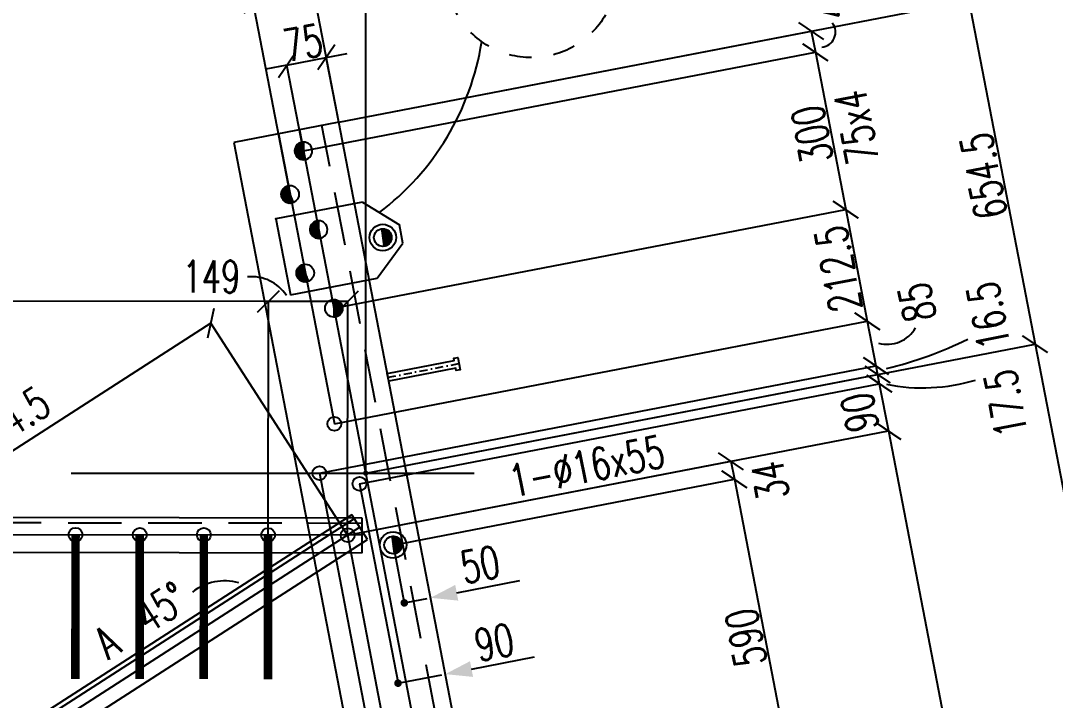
# Model space of a CAD drawing. Extents: x 591592 to 607812, y -3756 to 7724.
# Drawn here: x 601082 to 603017, y 4883 to 6155 of the extents above; entities that cross this region are included whole.
import ezdxf
from ezdxf.enums import TextEntityAlignment as Align

# ---------------------------------------------------------------- set-up
doc = ezdxf.new("R2010")
doc.units = 0
doc.header["$LTSCALE"] = 200
doc.header["$MEASUREMENT"] = 0
doc.linetypes.add('DASHDOT', pattern=[1, 0.5, -0.25, 0, -0.25])
doc.linetypes.add('DASHED', pattern=[0.75, 0.5, -0.25])
doc.layers.get('0').update_dxf_attribs({"linetype": 'CONTINUOUS'})
for name, color, linetype in [('ASSI', 6, 'CONTINUOUS'), ('Echelon', 1, 'CONTINUOUS'), ('FORI', 2, 'CONTINUOUS'), ('LINEA_ANG', 2, 'CONTINUOUS'), ('LINEE_PIASTRA', 2, 'CONTINUOUS'), ('LINEE_PIASTRE', 2, 'CONTINUOUS'), ('LS', 7, 'CONTINUOUS'), ('MZ', 6, 'DASHDOT'), ('PIASTRE', 5, 'CONTINUOUS'), ('QT_MAL', 7, 'CONTINUOUS'), ('QT_MPR', 7, 'CONTINUOUS'), ('QT_MSP', 7, 'CONTINUOUS'), ('TRAT-Y', 7, 'DASHED')]:
    doc.layers.add(name, color=color, linetype=linetype)
doc.styles.add('QUOTE', font='ROMANS8.SHX', dxfattribs={"width": 0.7})
doc.styles.add('RQL', font='ROMANS8.SHX', dxfattribs={"width": 0.7})
doc.styles.add('RS', font='ROMANS8.shx', dxfattribs={"width": 0.7})
doc.styles.get("Standard").update_dxf_attribs({"font": 'ROMANS8.SHX', "width": 0.7})
doc.dimstyles.new('FRECCE1', dxfattribs={"dimtxt": 60, "dimasz": 6.66, "dimexe": 0, "dimexo": 0, "dimgap": 1, "dimtad": 1, "dimzin": 0, "dimdsep": 46, "dimtxsty": 'RS', "dimblk1": 'QUOTP', "dimblk2": 'QUOTF', "dimsah": 1, "dimcen": 0, "dimclrd": 2, "dimclre": 2, "dimclrt": 7, "dimadec": 0, "dimazin": 0, "dimtfac": 1, "dimtix": 1, "dimtmove": 2, "dimatfit": 3, "dimldrblk": 'QUOTP', "dimfxl": 1, "dimtolj": 1, "dimtzin": 0, "dimarcsym": 0})
doc.dimstyles.new('TRATTO', dxfattribs={"dimscale": 0, "dimtxt": 60, "dimasz": 40, "dimexe": 0, "dimexo": 0, "dimgap": 5, "dimtad": 1, "dimrnd": 0.5, "dimdsep": 46, "dimtxsty": 'RS', "dimblk1": 'OBLIQUE', "dimblk2": 'OBLIQUE', "dimsah": 1, "dimcen": 0.09, "dimclrd": 2, "dimclre": 2, "dimclrt": 7, "dimadec": 0, "dimazin": 0, "dimtfac": 1, "dimtix": 1, "dimtmove": 2, "dimatfit": 3, "dimfxl": 1, "dimtolj": 1, "dimtzin": 0, "dimarcsym": 0})

# ---------------------------------------------------------------- blocks, each defined once
blk = doc.blocks.new('P20')
at = {"color": 0}
for p, q in [((0, 0.98), (0.02, 1)), ((0, 0.94), (0.06, 1)), ((1, -0.01), (0, 0.99)), ((0, 0.89), (0.1, 0.99)), ((0, 0.85), (0.14, 0.99)), ((0, 0.8), (0.18, 0.98)), ((0, 0.76), (0.22, 0.98)), ((0, 0.71), (0.25, 0.97)), ((0, 0.67), (0.29, 0.96)), ((1, -0.05), (0, 0.95)), ((0, 0.62), (0.32, 0.95)), ((0, 0.58), (0.36, 0.93)), ((0, 0.53), (0.39, 0.92)), ((0, 0.49), (0.42, 0.91)), ((1, -0.09), (0, 0.9)), ((0, 0.44), (0.45, 0.89)), ((0, 0.4), (0.48, 0.88)), ((0.99, -0.13), (0, 0.86)), ((0, 0.35), (0.51, 0.86)), ((0, 0.31), (0.54, 0.84)), ((0, 0.26), (0.56, 0.83)), ((0.99, -0.17), (0, 0.81)), ((0, 0.22), (0.59, 0.81)), ((0, 0.17), (0.61, 0.79)), ((0.98, -0.21), (0, 0.77)), ((0, 0.13), (0.64, 0.77)), ((0, 0.08), (0.66, 0.75)), ((0, 0.04), (0.69, 0.73)), ((0.97, -0.25), (0, 0.72)), ((0, -0.01), (0.71, 0.7)), ((0.96, -0.28), (0, 0.68)), ((0, -0.05), (0.73, 0.68)), ((0, -0.1), (0.75, 0.66)), ((0.95, -0.32), (0, 0.63)), ((0, -0.14), (0.77, 0.63)), ((0, -0.19), (0.79, 0.61)), ((0.94, -0.35), (0, 0.59)), ((0, -0.23), (0.81, 0.58)), ((0, -0.28), (0.83, 0.56)), ((0.92, -0.38), (0, 0.54)), ((0, -0.32), (0.85, 0.53)), ((0.91, -0.41), (0, 0.5)), ((0, -0.36), (0.87, 0.5)), ((0, -0.41), (0.88, 0.47)), ((0.9, -0.44), (0, 0.45)), ((0, -0.45), (0.9, 0.44)), ((0.88, -0.47), (0, 0.41)), ((0, -0.5), (0.91, 0.41)), ((0, -0.54), (0.92, 0.38)), ((0.87, -0.5), (0, 0.36)), ((0, -0.59), (0.94, 0.35)), ((0.85, -0.53), (0, 0.32)), ((0, -0.63), (0.95, 0.31)), ((0, -0.68), (0.96, 0.28)), ((0.83, -0.56), (0, 0.27)), ((0, -0.72), (0.97, 0.25)), ((0.81, -0.58), (0, 0.23)), ((0, -0.77), (0.98, 0.21)), ((0.79, -0.61), (0, 0.18)), ((0, -0.81), (0.99, 0.17)), ((0.77, -0.63), (0, 0.14)), ((0, -0.86), (0.99, 0.13)), ((0.75, -0.66), (0, 0.09)), ((0, -0.9), (1, 0.09)), ((0.73, -0.68), (0, 0.05)), ((0, -0.95), (1, 0.05)), ((0.71, -0.7), (0, 0.01)), ((0, -0.99), (1, 0.01)), ((1, 0.04), (0.04, 1)), ((1, 0.09), (0.09, 1)), ((0.99, 0.14), (0.14, 0.99)), ((0.98, 0.19), (0.19, 0.98)), ((0.97, 0.25), (0.25, 0.97)), ((0.95, 0.31), (0.31, 0.95)), ((0.92, 0.38), (0.38, 0.92)), ((0.88, 0.47), (0.47, 0.88)), ((0.81, 0.59), (0.59, 0.81)), ((0.69, -0.73), (0, -0.04)), ((0.66, -0.75), (0, -0.08)), ((0.64, -0.77), (0, -0.13)), ((0.61, -0.79), (0, -0.17)), ((0.59, -0.81), (0, -0.22)), ((0.56, -0.83), (0, -0.26)), ((0.54, -0.84), (0, -0.31)), ((0.51, -0.86), (0, -0.35)), ((0.48, -0.88), (0, -0.4)), ((0.45, -0.89), (0, -0.44)), ((0.42, -0.91), (0, -0.49)), ((0.39, -0.92), (0, -0.53)), ((0.36, -0.93), (0, -0.58)), ((0.32, -0.95), (0, -0.62)), ((0.29, -0.96), (0, -0.67)), ((0.25, -0.97), (0, -0.71)), ((0.22, -0.98), (0, -0.76)), ((0.18, -0.98), (0, -0.8)), ((0.14, -0.99), (0, -0.85)), ((0.1, -0.99), (0, -0.89)), ((0.04, -1), (1, -0.04)), ((0.09, -1), (1, -0.09)), ((0.14, -0.99), (0.99, -0.14)), ((0.19, -0.98), (0.98, -0.19)), ((0.25, -0.97), (0.97, -0.25)), ((0.31, -0.95), (0.95, -0.31)), ((0.38, -0.92), (0.92, -0.38)), ((0.47, -0.88), (0.88, -0.47)), ((0.59, -0.81), (0.81, -0.59))]:
    blk.add_line(p, q, dxfattribs=at)
for radius in [1.5, 1]:
    blk.add_circle((0, 0), radius)
blk = doc.blocks.new('MRKR_98')
blk.add_point((0, 0))
at = {"color": 7, "style": 'QUOTE', "width": 0.5, "flags": 1}
for tag, p in [('TI', (3.734, 6.827)), ('DI_S', (3.734, 6.422)), ('D_S', (3.734, 6.021)), ('E_S', (3.734, 5.681)), ('AUX2', (3.714, 4.932)), ('NFORI', (3.715, 5.298)), ('AUX1', (3.734, 4.193)), ('FAM', (3.728, 4.546)), ('COMMESSA', (3.734, 3.85)), ('MD', (3.734, 3.507)), ('MP', (3.734, 3.164)), ('LARGHEZZA', (3.734, 2.821)), ('SPESSORE', (3.734, 2.478)), ('SV', (3.734, 1.793)), ('NP', (3.734, 2.135)), ('QUA', (3.734, 1.107)), ('PESO', (3.734, 1.45)), ('LUN', (3.734, 0.764)), ('PROF', (3.734, 0.421)), ('POS', (3.734, 0.078))]:
    blk.add_attdef(tag, p, '', height=0.2, dxfattribs=at)
at = {"color": 7, "flags": 1}
for tag, p in [('LAV1', (5.258, 6.878)), ('LAV2', (5.258, 6.545)), ('LAV3', (5.258, 6.212)), ('LAV4', (5.258, 5.878)), ('LAV5', (5.258, 5.545)), ('LAV6', (5.258, 5.212)), ('LAV7', (5.258, 4.878)), ('LAV8', (5.258, 4.545)), ('LAV9', (5.258, 4.212)), ('LAV10', (5.258, 3.878))]:
    blk.add_attdef(tag, p, '', height=0.2, dxfattribs=at)
blk = doc.blocks.new('ASSE98')
blk.add_line((0, 0), (1, 0))
at = {"color": 7, "flags": 1}
for tag, p in [('LAV1', (3.07431, 6.82847)), ('LAV2', (3.07431, 6.49513)), ('LAV3', (3.07431, 6.1618)), ('LAV4', (3.07431, 5.82847)), ('LAV5', (3.07431, 5.49513)), ('LAV6', (3.07431, 5.1618)), ('LAV7', (3.07431, 4.82847)), ('LAV8', (3.07431, 4.49513)), ('LAV9', (3.07431, 4.1618)), ('LAV10', (3.07431, 3.82847))]:
    blk.add_attdef(tag, p, '', height=0.2, dxfattribs=at)
at = {"color": 7, "style": 'QUOTE', "width": 0.5, "flags": 1}
for tag, p in [('TI', (1.38308, 6.82731)), ('DI_S', (1.38308, 6.42178)), ('D_S', (1.38308, 6.02092)), ('E_S', (1.38308, 5.68065)), ('NFORI', (1.36454, 5.29792)), ('ALAR', (1.36349, 4.93246)), ('FAM', (1.3775, 4.54645)), ('ALA', (1.38308, 4.19257)), ('DISP2', (1.38308, 3.84971)), ('DISP1', (1.38308, 3.50686)), ('PINZAF', (1.38308, 3.164)), ('PINZAI', (1.38308, 2.82114)), ('TRP', (1.38308, 2.47829)), ('NP', (1.38308, 2.13543)), ('SV', (1.38308, 1.79257)), ('PESO', (1.38308, 1.44971)), ('QUA', (1.38308, 1.10686)), ('LUN', (1.38308, 0.764)), ('PROF', (1.38308, 0.42114)), ('POS', (1.38308, 0.07829))]:
    blk.add_attdef(tag, p, '', height=0.2, dxfattribs=at)
blk = doc.blocks.new('16')
blk.add_circle((0, 0), 1)
blk = doc.blocks.new('20')
at = {"color": 0}
for p, q in [((0, 0.98), (0.02, 1)), ((0, 0.94), (0.06, 1)), ((1, -0.01), (0, 0.99)), ((0, 0.89), (0.1, 0.99)), ((0, 0.85), (0.14, 0.99)), ((0, 0.8), (0.18, 0.98)), ((0, 0.76), (0.22, 0.98)), ((0, 0.71), (0.25, 0.97)), ((0, 0.67), (0.29, 0.96)), ((1, -0.05), (0, 0.95)), ((0, 0.62), (0.32, 0.95)), ((0, 0.58), (0.36, 0.93)), ((0, 0.53), (0.39, 0.92)), ((0, 0.49), (0.42, 0.91)), ((1, -0.09), (0, 0.9)), ((0, 0.44), (0.45, 0.89)), ((0, 0.4), (0.48, 0.88)), ((0.99, -0.13), (0, 0.86)), ((0, 0.35), (0.51, 0.86)), ((0, 0.31), (0.54, 0.84)), ((0, 0.26), (0.56, 0.83)), ((0.99, -0.17), (0, 0.81)), ((0, 0.22), (0.59, 0.81)), ((0, 0.17), (0.61, 0.79)), ((0.98, -0.21), (0, 0.77)), ((0, 0.13), (0.64, 0.77)), ((0, 0.08), (0.66, 0.75)), ((0, 0.04), (0.69, 0.73)), ((0.97, -0.25), (0, 0.72)), ((0, -0.01), (0.71, 0.7)), ((0.96, -0.28), (0, 0.68)), ((0, -0.05), (0.73, 0.68)), ((0, -0.1), (0.75, 0.66)), ((0.95, -0.32), (0, 0.63)), ((0, -0.14), (0.77, 0.63)), ((0, -0.19), (0.79, 0.61)), ((0.94, -0.35), (0, 0.59)), ((0, -0.23), (0.81, 0.58)), ((0, -0.28), (0.83, 0.56)), ((0.92, -0.38), (0, 0.54)), ((0, -0.32), (0.85, 0.53)), ((0.91, -0.41), (0, 0.5)), ((0, -0.36), (0.87, 0.5)), ((0, -0.41), (0.88, 0.47)), ((0.9, -0.44), (0, 0.45)), ((0, -0.45), (0.9, 0.44)), ((0.88, -0.47), (0, 0.41)), ((0, -0.5), (0.91, 0.41)), ((0, -0.54), (0.92, 0.38)), ((0.87, -0.5), (0, 0.36)), ((0, -0.59), (0.94, 0.35)), ((0.85, -0.53), (0, 0.32)), ((0, -0.63), (0.95, 0.31)), ((0, -0.68), (0.96, 0.28)), ((0.83, -0.56), (0, 0.27)), ((0, -0.72), (0.97, 0.25)), ((0.81, -0.58), (0, 0.23)), ((0, -0.77), (0.98, 0.21)), ((0.79, -0.61), (0, 0.18)), ((0, -0.81), (0.99, 0.17)), ((0.77, -0.63), (0, 0.14)), ((0, -0.86), (0.99, 0.13)), ((0.75, -0.66), (0, 0.09)), ((0, -0.9), (1, 0.09)), ((0.73, -0.68), (0, 0.05)), ((0, -0.95), (1, 0.05)), ((0.71, -0.7), (0, 0.01)), ((0, -0.99), (1, 0.01)), ((1, 0.04), (0.04, 1)), ((1, 0.09), (0.09, 1)), ((0.99, 0.14), (0.14, 0.99)), ((0.98, 0.19), (0.19, 0.98)), ((0.97, 0.25), (0.25, 0.97)), ((0.95, 0.31), (0.31, 0.95)), ((0.92, 0.38), (0.38, 0.92)), ((0.88, 0.47), (0.47, 0.88)), ((0.81, 0.59), (0.59, 0.81)), ((0.69, -0.73), (0, -0.04)), ((0.66, -0.75), (0, -0.08)), ((0.64, -0.77), (0, -0.13)), ((0.61, -0.79), (0, -0.17)), ((0.59, -0.81), (0, -0.22)), ((0.56, -0.83), (0, -0.26)), ((0.54, -0.84), (0, -0.31)), ((0.51, -0.86), (0, -0.35)), ((0.48, -0.88), (0, -0.4)), ((0.45, -0.89), (0, -0.44)), ((0.42, -0.91), (0, -0.49)), ((0.39, -0.92), (0, -0.53)), ((0.36, -0.93), (0, -0.58)), ((0.32, -0.95), (0, -0.62)), ((0.29, -0.96), (0, -0.67)), ((0.25, -0.97), (0, -0.71)), ((0.22, -0.98), (0, -0.76)), ((0.18, -0.98), (0, -0.8)), ((0.14, -0.99), (0, -0.85)), ((0.1, -0.99), (0, -0.89)), ((0.04, -1), (1, -0.04)), ((0.09, -1), (1, -0.09)), ((0.14, -0.99), (0.99, -0.14)), ((0.19, -0.98), (0.98, -0.19)), ((0.25, -0.97), (0.97, -0.25)), ((0.31, -0.95), (0.95, -0.31)), ((0.38, -0.92), (0.92, -0.38)), ((0.47, -0.88), (0.88, -0.47)), ((0.59, -0.81), (0.81, -0.59))]:
    blk.add_line(p, q, dxfattribs=at)
blk.add_line((0, 1), (0, -1))
blk.add_circle((0, 0), 1)
blk = doc.blocks.new('_OBLIQUE')
at = {"color": 0, "linetype": 'ByBlock'}
blk.add_line((-0.5, -0.5), (0.5, 0.5), dxfattribs=at)
blk = doc.blocks.new('*D20')
at = {"layer": 'LS', "color": 2, "lineweight": -2, "transparency": 16777216}
for p, q in [((596585.2, 5308.5), (596585.2, 6660.6)), ((596585.2, 6660.6), (601726.8, 6660.6)), ((601726.8, 5308.5), (601726.8, 6660.6))]:
    blk.add_line(p, q, dxfattribs=at)
at = {"layer": 'LS', "color": 2, "lineweight": -2, "transparency": 16777216, "xscale": 40, "yscale": 40, "zscale": 40, "rotation": 180}
blk.add_blockref('_OBLIQUE', (596585.2, 6660.6), dxfattribs=at)
at = {"layer": 'LS', "color": 2, "lineweight": -2, "transparency": 16777216, "xscale": 40, "yscale": 40, "zscale": 40}
blk.add_blockref('_OBLIQUE', (601726.8, 6660.6), dxfattribs=at)
at = {"layer": 'LS', "color": 7, "transparency": 16777216, "insert": (599156, 6698.4), "char_height": 60, "attachment_point": 5, "style": 'RS'}
blk.add_mtext('\\A1;5141.5 SUR TRUSQ. 75', dxfattribs=at)
blk = doc.blocks.new('A$C6E393FD9')
at = {"layer": 'Echelon', "color": 3}
blk.add_lwpolyline([(2.5, 0), (0, 19.8), (168.6, 41.4), (167.9, 47.2), (177.8, 48.5), (181.8, 17.1), (171.9, 15.8), (171.2, 21.6), (2.5, 0)], close=True, dxfattribs=at)
at = {"layer": 'MZ', "ltscale": 0.2}
blk.add_line((1.3, 9.9), (179.8, 32.8), dxfattribs=at)
blk = doc.blocks.new('QUOTP')
at = {"layer": 'ASSI', "color": 2, "const_width": 1.07}
blk.add_lwpolyline([(-0.53, 0, 1), (0.53, 0, 1)], format="xyb", close=True, dxfattribs=at)
blk = doc.blocks.new('QUOTF')
at = {"layer": 'LS', "color": 2}
blk.add_line((7.5, 0), (25.5, 0), dxfattribs=at)
blk.add_solid([(7.5, 2.25), (0, 0), (7.5, -2.25)], dxfattribs=at)
blk = doc.blocks.new('*D22')
at = {"layer": 'QT_MAL', "color": 2, "lineweight": -2, "transparency": 16777216}
for p, q in [((601787.3, 4915.4), (601787.3, 4915.4)), ((601793.8, 4916.7), (601869.1, 4931.2)), ((601875.7, 4932.4), (601875.7, 4932.4))]:
    blk.add_line(p, q, dxfattribs=at)
at = {"layer": 'QT_MAL', "color": 2, "lineweight": -2, "transparency": 16777216, "xscale": 6.66, "yscale": 6.66, "zscale": 6.66}
for name, p, rotation in [('QUOTF', (601875.7, 4932.4), 10.91543261025337), ('QUOTP', (601787.3, 4915.4), 190.9154326102534)]:
    blk.add_blockref(name, p, dxfattribs=dict(at, rotation=rotation))
at = {"layer": 'QT_MAL', "color": 7, "transparency": 16777216, "insert": (601967.2, 4991.9), "char_height": 60, "attachment_point": 5, "rotation": 10.9154, "style": 'RS'}
blk.add_mtext('\\A1;90', dxfattribs=at)
blk = doc.blocks.new('*D18')
at = {"layer": 'LS', "color": 2, "lineweight": -2, "transparency": 16777216}
for p, q in [((604672.5, 5308.5), (605582.1, 5308.5)), ((605582.1, 5308.5), (605582.1, 2251.1)), ((602316.4, 2251.1), (605582.1, 2251.1))]:
    blk.add_line(p, q, dxfattribs=at)
at = {"layer": 'LS', "color": 2, "lineweight": -2, "transparency": 16777216, "xscale": 40, "yscale": 40, "zscale": 40}
for p, rotation in [((605582.1, 5308.5), 90), ((605582.1, 2251.1), 270)]:
    blk.add_blockref('_OBLIQUE', p, dxfattribs=dict(at, rotation=rotation))
at = {"layer": 'LS', "color": 7, "transparency": 16777216, "insert": (605547.1, 3779.8), "char_height": 60, "attachment_point": 5, "rotation": 90, "style": 'RS'}
blk.add_mtext('\\A1;3000', dxfattribs=at)
blk = doc.blocks.new('*D26')
at = {"layer": 'LS', "color": 2, "lineweight": -2, "transparency": 16777216}
for p, q in [((601579.5, 6072.3), (601653.1, 6086.5)), ((601653.1, 6086.5), (601692.4, 6094.1)), ((601676.5, 5965.3), (601653.1, 6086.5)), ((601579.5, 6072.3), (601540.2, 6064.7)), ((601610.4, 5911.6), (601579.5, 6072.3))]:
    blk.add_line(p, q, dxfattribs=at)
at = {"layer": 'LS', "color": 2, "lineweight": -2, "transparency": 16777216, "xscale": 40, "yscale": 40, "zscale": 40}
for p, rotation in [((601579.5, 6072.3), 10.91543261400001), ((601653.1, 6086.5), 190.915432614)]:
    blk.add_blockref('_OBLIQUE', p, dxfattribs=dict(at, rotation=rotation))
at = {"layer": 'LS', "color": 7, "transparency": 16777216, "insert": (601609.6, 6113.8), "char_height": 60, "attachment_point": 5, "rotation": 10.9154, "style": 'RS'}
blk.add_mtext('\\A1;75', dxfattribs=at)
blk = doc.blocks.new('*D27')
at = {"layer": 'LS', "color": 2, "lineweight": -2, "transparency": 16777216}
for p, q in [((601515.5, 6192.5), (601628.5, 6214.3)), ((601676.5, 5965.3), (601628.5, 6214.3)), ((601585.4, 5830.4), (601515.5, 6192.5))]:
    blk.add_line(p, q, dxfattribs=at)
at = {"layer": 'LS', "color": 2, "lineweight": -2, "transparency": 16777216, "xscale": 40, "yscale": 40, "zscale": 40}
for p, rotation in [((601628.5, 6214.3), 10.91543261400001), ((601515.5, 6192.5), 190.915432614)]:
    blk.add_blockref('_OBLIQUE', p, dxfattribs=dict(at, rotation=rotation))
at = {"layer": 'LS', "color": 7, "transparency": 16777216, "insert": (601565.4, 6237.8), "char_height": 60, "attachment_point": 5, "rotation": 10.9154, "style": 'RS'}
blk.add_mtext('\\A1;115', dxfattribs=at)
blk = doc.blocks.new('*D30')
at = {"layer": 'QT_MPR', "color": 2, "lineweight": -2, "transparency": 16777216}
for p, q in [((601437.4, 5589.5), (600340.6, 4883.1)), ((601693.1, 5192.5), (601437.4, 5589.5)), ((600596.3, 4486.1), (600340.6, 4883.1))]:
    blk.add_line(p, q, dxfattribs=at)
at = {"layer": 'QT_MPR', "color": 2, "lineweight": -2, "transparency": 16777216, "xscale": 40, "yscale": 40, "zscale": 40}
for p, rotation in [((601437.4, 5589.5), 32.78461524006343), ((600340.6, 4883.1), 212.7846152400634)]:
    blk.add_blockref('_OBLIQUE', p, dxfattribs=dict(at, rotation=rotation))
at = {"layer": 'QT_MPR', "color": 7, "transparency": 16777216, "insert": (601043.5, 5395.2), "char_height": 60, "attachment_point": 5, "rotation": 32.7846, "style": 'RS'}
blk.add_mtext('\\A1;1304.5', dxfattribs=at)
blk = doc.blocks.new('*D33')
at = {"layer": 'QT_MAL', "color": 2, "lineweight": -2, "transparency": 16777216}
blk.add_line((601805.6, 5067), (601841.6, 5073.9), dxfattribs=at)
at = {"layer": 'QT_MAL', "color": 2, "lineweight": -2, "transparency": 16777216, "xscale": 6.66, "yscale": 6.66, "zscale": 6.66}
for name, p, rotation in [('QUOTF', (601848.1, 5075.2), 10.91543261024502), ('QUOTP', (601799, 5065.7), 190.915432610245)]:
    blk.add_blockref(name, p, dxfattribs=dict(at, rotation=rotation))
at = {"layer": 'QT_MAL', "color": 7, "transparency": 16777216, "insert": (601940.8, 5137.4), "char_height": 60, "attachment_point": 5, "rotation": 10.9154, "style": 'RS'}
blk.add_mtext('\\A1;50', dxfattribs=at)
blk = doc.blocks.new('*D42')
at = {"layer": 'QT_MPR', "color": 2, "lineweight": -2, "transparency": 16777216}
for p, q in [((601676.5, 5965.3), (602854.8, 6192.6)), ((602854.8, 6192.6), (602978.7, 5549.9)), ((601726.8, 5308.5), (602978.7, 5549.9))]:
    blk.add_line(p, q, dxfattribs=at)
at = {"layer": 'QT_MPR', "color": 2, "lineweight": -2, "transparency": 16777216, "xscale": 40, "yscale": 40, "zscale": 40}
for p, rotation in [((602854.8, 6192.6), 100.915432610245), ((602978.7, 5549.9), 280.915432610245)]:
    blk.add_blockref('_OBLIQUE', p, dxfattribs=dict(at, rotation=rotation))
at = {"layer": 'QT_MPR', "color": 7, "transparency": 16777216, "insert": (602882.4, 5864.6), "char_height": 60, "attachment_point": 5, "rotation": 100.9154, "style": 'RS'}
blk.add_mtext('\\A1;654.5', dxfattribs=at)
blk = doc.blocks.new('*D43')
at = {"layer": 'QT_MPR', "color": 2, "lineweight": -2, "transparency": 16777216}
for p, q in [((601726.8, 5308.5), (602978.7, 5549.9)), ((602978.7, 5549.9), (603568.3, 2492.5)), ((602316.4, 2251.1), (603568.3, 2492.5))]:
    blk.add_line(p, q, dxfattribs=at)
at = {"layer": 'QT_MPR', "color": 2, "lineweight": -2, "transparency": 16777216, "xscale": 40, "yscale": 40, "zscale": 40}
for p, rotation in [((602978.7, 5549.9), 100.915432610245), ((603568.3, 2492.5), 280.915432610245)]:
    blk.add_blockref('_OBLIQUE', p, dxfattribs=dict(at, rotation=rotation))
at = {"layer": 'QT_MPR', "color": 7, "transparency": 16777216, "insert": (603239.1, 4014.6), "char_height": 60, "attachment_point": 5, "rotation": 100.9154, "style": 'RS'}
blk.add_mtext('\\A1;3113.5', dxfattribs=at)
blk = doc.blocks.new('*D44')
at = {"layer": 'QT_MPR', "color": 2, "lineweight": -2, "transparency": 16777216}
for p, q in [((601676.5, 5965.3), (602560.2, 6135.8)), ((602560.2, 6135.8), (602567.8, 6096.3)), ((601610.4, 5911.6), (602567.8, 6096.3))]:
    blk.add_line(p, q, dxfattribs=at)
at = {"layer": 'QT_MPR', "color": 2, "lineweight": -2, "transparency": 16777216, "xscale": 40, "yscale": 40, "zscale": 40}
for p, rotation in [((602560.2, 6135.8), 100.915432610245), ((602567.8, 6096.3), 280.915432610245)]:
    blk.add_blockref('_OBLIQUE', p, dxfattribs=dict(at, rotation=rotation))
at = {"layer": 'QT_MPR', "color": 7, "transparency": 16777216, "insert": (602590.3, 6220), "char_height": 60, "attachment_point": 5, "rotation": 100.9154, "style": 'RS'}
blk.add_mtext('\\A1;40.5', dxfattribs=at)
blk = doc.blocks.new('*D45')
at = {"layer": 'QT_MPR', "color": 2, "lineweight": -2, "transparency": 16777216}
for p, q in [((601610.4, 5911.6), (602567.8, 6096.3)), ((602567.8, 6096.3), (602624.6, 5801.7)), ((601667.2, 5617.1), (602624.6, 5801.7))]:
    blk.add_line(p, q, dxfattribs=at)
at = {"layer": 'QT_MPR', "color": 2, "lineweight": -2, "transparency": 16777216, "xscale": 40, "yscale": 40, "zscale": 40}
for p, rotation in [((602567.8, 6096.3), 100.915432610245), ((602624.6, 5801.7), 280.915432610245)]:
    blk.add_blockref('_OBLIQUE', p, dxfattribs=dict(at, rotation=rotation))
at = {"layer": 'QT_MPR', "color": 7, "transparency": 16777216, "insert": (602644.7, 5956.1), "char_height": 60, "attachment_point": 5, "rotation": 100.9154, "style": 'RS'}
blk.add_mtext('\\A1;75x4', dxfattribs=at)
blk = doc.blocks.new('*D46')
at = {"layer": 'QT_MPR', "color": 2, "lineweight": -2, "transparency": 16777216}
for p, q in [((601610.4, 5911.6), (602567.8, 6096.3)), ((602567.8, 6096.3), (602624.6, 5801.7)), ((601667.2, 5617.1), (602624.6, 5801.7))]:
    blk.add_line(p, q, dxfattribs=at)
at = {"layer": 'QT_MPR', "color": 2, "lineweight": -2, "transparency": 16777216, "xscale": 40, "yscale": 40, "zscale": 40}
for p, rotation in [((602567.8, 6096.3), 100.915432610245), ((602624.6, 5801.7), 280.915432610245)]:
    blk.add_blockref('_OBLIQUE', p, dxfattribs=dict(at, rotation=rotation))
at = {"layer": 'QT_MPR', "color": 7, "transparency": 16777216, "insert": (602561.8, 5942.3), "char_height": 60, "attachment_point": 5, "rotation": 100.9154, "style": 'RS'}
blk.add_mtext('\\A1;300', dxfattribs=at)
blk = doc.blocks.new('*D47')
at = {"layer": 'QT_MPR', "color": 2, "lineweight": -2, "transparency": 16777216}
for p, q in [((601667.2, 5617.1), (602624.6, 5801.7)), ((602624.6, 5801.7), (602664.9, 5592.9)), ((601668.2, 5400.7), (602664.9, 5592.9))]:
    blk.add_line(p, q, dxfattribs=at)
at = {"layer": 'QT_MPR', "color": 2, "lineweight": -2, "transparency": 16777216, "xscale": 40, "yscale": 40, "zscale": 40}
for p, rotation in [((602624.6, 5801.7), 100.915432610245), ((602664.9, 5592.9), 280.915432610245)]:
    blk.add_blockref('_OBLIQUE', p, dxfattribs=dict(at, rotation=rotation))
at = {"layer": 'QT_MPR', "color": 7, "transparency": 16777216, "insert": (602610.4, 5690.7), "char_height": 60, "attachment_point": 5, "rotation": 100.9154, "style": 'RS'}
blk.add_mtext('\\A1;212.5', dxfattribs=at)
blk = doc.blocks.new('*D48')
at = {"layer": 'QT_MPR', "color": 2, "lineweight": -2, "transparency": 16777216}
for p, q in [((601668.2, 5400.7), (602664.9, 5592.9)), ((602664.9, 5592.9), (602681, 5509.2)), ((601640.2, 5308.5), (602681, 5509.2))]:
    blk.add_line(p, q, dxfattribs=at)
at = {"layer": 'QT_MPR', "color": 2, "lineweight": -2, "transparency": 16777216, "xscale": 40, "yscale": 40, "zscale": 40}
for p, rotation in [((602664.9, 5592.9), 100.915432610245), ((602681, 5509.2), 280.915432610245)]:
    blk.add_blockref('_OBLIQUE', p, dxfattribs=dict(at, rotation=rotation))
at = {"layer": 'QT_MPR', "color": 7, "transparency": 16777216, "insert": (602757.9, 5628.3), "char_height": 60, "attachment_point": 5, "rotation": 100.9154, "style": 'RS'}
blk.add_mtext('\\A1;85', dxfattribs=at)
blk = doc.blocks.new('*D49')
at = {"layer": 'QT_MPR', "color": 2, "lineweight": -2, "transparency": 16777216}
for p, q in [((601640.2, 5308.5), (602681, 5509.2)), ((602681, 5509.2), (602684.1, 5493.1)), ((601726.8, 5308.5), (602684.1, 5493.1))]:
    blk.add_line(p, q, dxfattribs=at)
at = {"layer": 'QT_MPR', "color": 2, "lineweight": -2, "transparency": 16777216, "xscale": 40, "yscale": 40, "zscale": 40}
for p, rotation in [((602681, 5509.2), 100.915432610245), ((602684.1, 5493.1), 280.915432610245)]:
    blk.add_blockref('_OBLIQUE', p, dxfattribs=dict(at, rotation=rotation))
at = {"layer": 'QT_MPR', "color": 7, "transparency": 16777216, "insert": (602891.1, 5603.2), "char_height": 60, "attachment_point": 5, "rotation": 100.9154, "style": 'RS'}
blk.add_mtext('\\A1;16.5', dxfattribs=at)
blk = doc.blocks.new('*D50')
at = {"layer": 'QT_MPR', "color": 2, "lineweight": -2, "transparency": 16777216}
for p, q in [((601715.3, 5288.5), (602687.4, 5475.9)), ((601726.8, 5308.5), (602684.1, 5493.1)), ((602684.1, 5493.1), (602687.4, 5475.9))]:
    blk.add_line(p, q, dxfattribs=at)
at = {"layer": 'QT_MPR', "color": 2, "lineweight": -2, "transparency": 16777216, "xscale": 40, "yscale": 40, "zscale": 40}
for p, rotation in [((602684.1, 5493.1), 100.915432610245), ((602687.4, 5475.9), 280.915432610245)]:
    blk.add_blockref('_OBLIQUE', p, dxfattribs=dict(at, rotation=rotation))
at = {"layer": 'QT_MPR', "color": 7, "transparency": 16777216, "insert": (602924, 5439.1), "char_height": 60, "attachment_point": 5, "rotation": 100.9154, "style": 'RS'}
blk.add_mtext('\\A1;17.5', dxfattribs=at)
blk = doc.blocks.new('*D51')
at = {"layer": 'QT_MPR', "color": 2, "lineweight": -2, "transparency": 16777216}
for p, q in [((601715.3, 5288.5), (602687.4, 5475.9)), ((602687.4, 5475.9), (602704.5, 5387.6)), ((601693.1, 5192.5), (602704.5, 5387.6))]:
    blk.add_line(p, q, dxfattribs=at)
at = {"layer": 'QT_MPR', "color": 2, "lineweight": -2, "transparency": 16777216, "xscale": 40, "yscale": 40, "zscale": 40}
for p, rotation in [((602687.4, 5475.9), 100.915432610245), ((602704.5, 5387.6), 280.915432610245)]:
    blk.add_blockref('_OBLIQUE', p, dxfattribs=dict(at, rotation=rotation))
at = {"layer": 'QT_MPR', "color": 7, "transparency": 16777216, "insert": (602650.8, 5422.2), "char_height": 60, "attachment_point": 5, "rotation": 100.9154, "style": 'RS'}
blk.add_mtext('\\A1;90', dxfattribs=at)
blk = doc.blocks.new('*D52')
at = {"layer": 'QT_MPR', "color": 2, "lineweight": -2, "transparency": 16777216}
for p, q in [((601693.1, 5192.5), (602704.5, 5387.6)), ((602704.5, 5387.6), (602963.7, 4043.5)), ((601952.3, 3848.5), (602963.7, 4043.5))]:
    blk.add_line(p, q, dxfattribs=at)
at = {"layer": 'QT_MPR', "color": 2, "lineweight": -2, "transparency": 16777216, "xscale": 40, "yscale": 40, "zscale": 40}
for p, rotation in [((602704.5, 5387.6), 100.915432610245), ((602963.7, 4043.5), 280.915432610245)]:
    blk.add_blockref('_OBLIQUE', p, dxfattribs=dict(at, rotation=rotation))
at = {"layer": 'QT_MPR', "color": 7, "transparency": 16777216, "insert": (602799.7, 4708.9), "char_height": 60, "attachment_point": 5, "rotation": 100.9154, "style": 'RS'}
blk.add_mtext('\\A1;1368.5', dxfattribs=at)
blk = doc.blocks.new('*D59')
at = {"layer": 'QT_MSP', "color": 2, "lineweight": -2, "transparency": 16777216}
for p, q in [((601693.1, 5192.5), (602409.9, 5330.8)), ((602409.9, 5330.8), (602416.4, 5297.1)), ((601778.1, 5174), (602416.4, 5297.1))]:
    blk.add_line(p, q, dxfattribs=at)
at = {"layer": 'QT_MSP', "color": 2, "lineweight": -2, "transparency": 16777216, "xscale": 40, "yscale": 40, "zscale": 40}
for p, rotation in [((602409.9, 5330.8), 100.915432610245), ((602416.4, 5297.1), 280.915432610245)]:
    blk.add_blockref('_OBLIQUE', p, dxfattribs=dict(at, rotation=rotation))
at = {"layer": 'QT_MSP', "color": 7, "transparency": 16777216, "insert": (602483.4, 5294.8), "char_height": 60, "attachment_point": 5, "rotation": 100.9154, "style": 'RS'}
blk.add_mtext('\\A1;34', dxfattribs=at)
blk = doc.blocks.new('*D60')
at = {"layer": 'QT_MSP', "color": 2, "lineweight": -2, "transparency": 16777216}
for p, q in [((601778.1, 5174), (602416.4, 5297.1)), ((602416.4, 5297.1), (602528.1, 4717.8)), ((601865.3, 4590), (602528.1, 4717.8))]:
    blk.add_line(p, q, dxfattribs=at)
at = {"layer": 'QT_MSP', "color": 2, "lineweight": -2, "transparency": 16777216, "xscale": 40, "yscale": 40, "zscale": 40}
for p, rotation in [((602416.4, 5297.1), 100.915432610245), ((602528.1, 4717.8), 280.915432610245)]:
    blk.add_blockref('_OBLIQUE', p, dxfattribs=dict(at, rotation=rotation))
at = {"layer": 'QT_MSP', "color": 7, "transparency": 16777216, "insert": (602437.9, 5000.8), "char_height": 60, "attachment_point": 5, "rotation": 100.9154, "style": 'RS'}
blk.add_mtext('\\A1;590', dxfattribs=at)
blk = doc.blocks.new('*D89')
at = {"layer": 'QT_MPR', "color": 2, "lineweight": -2, "transparency": 16777216}
for p, q in [((601544.3, 5192.7), (601544.8, 5630)), ((601693.6, 5629.9), (601544.8, 5630)), ((601693.1, 5192.5), (601693.6, 5629.9))]:
    blk.add_line(p, q, dxfattribs=at)
at = {"layer": 'QT_MPR', "color": 2, "lineweight": -2, "transparency": 16777216, "xscale": 40, "yscale": 40, "zscale": 40}
for p, rotation in [((601544.8, 5630), 179.9298920329684), ((601693.6, 5629.9), 359.9298920329684)]:
    blk.add_blockref('_OBLIQUE', p, dxfattribs=dict(at, rotation=rotation))
at = {"layer": 'QT_MPR', "color": 7, "transparency": 16777216, "insert": (601438.3, 5676.3), "char_height": 60, "attachment_point": 5, "rotation": 359.9299, "style": 'RS'}
blk.add_mtext('\\A1;149', dxfattribs=at)
blk = doc.blocks.new('*D90')
at = {"layer": 'QT_MPR', "color": 2, "lineweight": -2, "transparency": 16777216}
for p, q in [((596984.2, 5198.5), (596984.8, 5635.6)), ((601544.8, 5630), (596984.8, 5635.6)), ((601544.3, 5192.7), (601544.8, 5630))]:
    blk.add_line(p, q, dxfattribs=at)
at = {"layer": 'QT_MPR', "color": 2, "lineweight": -2, "transparency": 16777216, "xscale": 40, "yscale": 40, "zscale": 40}
for p, rotation in [((596984.8, 5635.6), 179.9298920329684), ((601544.8, 5630), 359.9298920329684)]:
    blk.add_blockref('_OBLIQUE', p, dxfattribs=dict(at, rotation=rotation))
at = {"layer": 'QT_MPR', "color": 7, "transparency": 16777216, "insert": (599254.8, 5588.4), "char_height": 60, "attachment_point": 5, "rotation": 359.9299, "style": 'RS'}
blk.add_mtext('\\A1;120x38', dxfattribs=at)
blk = doc.blocks.new('*D91')
at = {"layer": 'QT_MPR', "color": 2, "lineweight": -2, "transparency": 16777216}
for p, q in [((596984.2, 5198.5), (596984.8, 5635.6)), ((601544.8, 5630), (596984.8, 5635.6)), ((601544.3, 5192.7), (601544.8, 5630))]:
    blk.add_line(p, q, dxfattribs=at)
at = {"layer": 'QT_MPR', "color": 2, "lineweight": -2, "transparency": 16777216, "xscale": 40, "yscale": 40, "zscale": 40}
for p, rotation in [((596984.8, 5635.6), 179.9298920329684), ((601544.8, 5630), 359.9298920329684)]:
    blk.add_blockref('_OBLIQUE', p, dxfattribs=dict(at, rotation=rotation))
at = {"layer": 'QT_MPR', "color": 7, "transparency": 16777216, "insert": (599264.8, 5667.8), "char_height": 60, "attachment_point": 5, "rotation": 359.9299, "style": 'RS'}
blk.add_mtext('\\A1;4560', dxfattribs=at)
blk = doc.blocks.new('bull')
at = {"style": 'RS', "width": 0.7, "flags": 1}
for tag, p in [('NN', (-12.253, 0)), ('DIAMETRO', (0, -4.857)), ('SERRAGGIO', (0, -9.714)), ('LUNGHEZZA', (0, -14.571)), ('NB', (0, -19.429)), ('TIPO', (0, -24.116)), ('EL', (-0.136, -28.999))]:
    blk.add_attdef(tag, p, '', height=3, dxfattribs=at)
at = {"style": 'RS', "width": 0.7}
blk.add_attdef('BULLONE', (0, 0), '', height=3, dxfattribs=at)
blk = doc.blocks.new('zzz')
at = {"linetype": 'Continuous'}
for start, end in [(90, 105), (120, 135), (60, 75), (30, 45), (150, 165), (0, 15), (180, 195), (330, 345), (210, 225), (300, 315), (240, 255), (270, 285)]:
    blk.add_arc((0, 0), 8, start, end, dxfattribs=at)
at = {"color": 3, "style": 'RQL', "width": 0.7}
blk.add_attdef('POS1', text='', height=4, dxfattribs=at).set_placement((0, 0), align=Align.MIDDLE)
at = {"style": 'RQL', "width": 0.7, "flags": 1}
blk.add_attdef('TIPO', (0, -8), '', height=3, dxfattribs=at)

msp = doc.modelspace()

# ---------------------------------------------------------------- linework, layer by layer
at = {"layer": 'ASSI', "color": 2}
msp.add_line((601176.047, 5308.467), (601726.756, 5308.467), dxfattribs=at)
at = {"layer": 'ASSI', "color": 6}
msp.add_line((601640.2, 5308.467), (601755.855, 4708.747), dxfattribs=at)
msp.add_arc((601463.04, 5008.624), 98.129, 74.419638, 127.998707, dxfattribs=at)
at = {"layer": 'LINEA_ANG'}
for p, q in [((601676.473, 5965.328), (601480.091, 5927.456)), ((602316.131, 2648.444), (601676.473, 5965.328)), ((601480.091, 5927.456), (602119.749, 2610.572)), ((601720.152, 5224.49), (596808.155, 5230.5)), ((601700.65, 5230.683), (599461.834, 3788.715)), ((601730.432, 5184.444), (601700.65, 5230.683)), ((601720.072, 5159.49), (601720.152, 5224.49)), ((599491.616, 3742.476), (601730.432, 5184.444)), ((596808.076, 5165.5), (601720.072, 5159.49))]:
    msp.add_line(p, q, dxfattribs=at)
at = {"layer": 'LINEA_ANG', "color": 2}
msp.add_line((601705.524, 5223.116), (599466.707, 3781.149), dxfattribs=at)
at = {"layer": 'LINEA_ANG', "color": 1, "const_width": 4.75}
msp.add_lwpolyline([(601724.131, 5308.467, 1), (601729.381, 5308.467, 1)], format="xyb", close=True, dxfattribs=at)
at = {"layer": 'LINEE_PIASTRA'}
for p, q in [((601720.584, 5815.758), (601789.913, 5773.115)), ((601748.041, 5673.382), (601796.541, 5738.748))]:
    msp.add_line(p, q, dxfattribs=at)
at = {"layer": 'LINEE_PIASTRE'}
for p, q in [((601720.584, 5815.758), (601558.569, 5784.514)), ((601558.569, 5784.514), (601586.026, 5642.137)), ((601796.541, 5738.748), (601789.913, 5773.115)), ((601586.026, 5642.137), (601748.041, 5673.382))]:
    msp.add_line(p, q, dxfattribs=at)
at = {"layer": 'LS', "color": 6}
for p, q in [((601563.544, 5943.55), (601668.226, 5400.733)), ((601602.82, 5951.125), (602434.802, 1636.964)), ((601715.337, 5288.467), (601787.284, 4915.392)), ((601992.067, 3642.321), (601693.112, 5192.523)), ((601778.139, 5174.047), (601799.03, 5065.721))]:
    msp.add_line(p, q, dxfattribs=at)
at = {"layer": 'LS', "color": 2}
msp.add_line((601726.756, 5308.467), (601929.969, 5308.467), dxfattribs=at)
at = {"layer": 'LS', "const_width": 0.25}
for points in [[(601676.098, 5965.328, 1), (601676.848, 5965.328, 1)], [(601726.381, 5308.467, 1), (601727.131, 5308.467, 1)]]:
    msp.add_lwpolyline(points, format="xyb", close=True, dxfattribs=at)
at = {"layer": 'LS', "color": 2, "linetype": 'DASHED', "const_width": 16}
for points in [[(601184.214, 5193.329), (601183.883, 4923.329)], [(601424.214, 5193.035), (601423.883, 4923.036)]]:
    msp.add_lwpolyline(points, dxfattribs=at)
at = {"layer": 'LS', "color": 6, "const_width": 16}
for points in [[(601304.214, 5193.182), (601304.214, 4923.182)], [(601544.269, 5192.705), (601544.269, 4922.705)]]:
    msp.add_lwpolyline(points, dxfattribs=at)
at = {"layer": 'LS', "color": 6}
for centre, radius, start, end in [((602577.257, 6133.904), 28.29, 275.21731, 37.286604), ((601453.078, 6192.679), 496.608, 306.93841, 351.131924), ((601513.343, 5597.987), 78.255, 33.550673, 95.348237), ((602701.971, 5611.349), 61.572, 254.598477, 330.136083), ((602535.078, 6200.8), 715.744, 283.387256, 296.344485), ((602768.007, 5812.762), 344.608, 258.730136, 286.787458)]:
    msp.add_arc(centre, radius, start, end, dxfattribs=at)
at = {"layer": 'TRAT-Y'}
for p, q in [((602284.71, 2642.385), (601645.052, 5959.269)), ((601720.139, 5214.49), (596808.143, 5220.5))]:
    msp.add_line(p, q, dxfattribs=at)

# ---------------------------------------------------------------- block references
at = {"layer": 'ASSI'}
for p, xscale, rotation in [((601720.112, 5192.49), 4912, 179.9298920329684), ((602316.131, 2648.444), 3378, 100.915432610245)]:
    msp.add_blockref('ASSE98', p, dxfattribs=dict(at, xscale=xscale, rotation=rotation))
ref = msp.add_blockref('ASSE98', (601715.812, 5207.143), dxfattribs=dict(at, xscale=2663, rotation=212.7846152400634))
ref.add_attrib('LAV1', 'A  45%%d', (601245.474, 4958.408), dxfattribs={"layer": '0', "color": 254, "height": 60, "rotation": 32.784615, "width": 0.7})
at = {"layer": 'FORI'}
for name, p, xscale, yscale, zscale in [('20', (601610.436, 5911.635), -16.5, 16.5, 16.5), ('20', (601638.84, 5764.349), -16.5, 16.5, 16.5), ('20', (601667.244, 5617.063), 16.5, 16.5, 16.5), ('16', (601640.2, 5308.467), 13, 13, 13)]:
    msp.add_blockref(name, p, dxfattribs=dict(at, xscale=xscale, yscale=yscale, zscale=zscale))
for name, p, xscale, yscale, zscale, rotation in [('20', (601585.361, 5830.418), 16.5, 16.5, 16.5, 201.830865220485), ('P20', (601758.831, 5749.452), 16.5, 16.5, 16.5, 7.543052222774039), ('20', (601613.765, 5683.132), 16.5, 16.5, 16.5, 201.830865220485), ('16', (601668.226, 5400.733), 13, 13, 13, 359.9574476220001), ('16', (601715.337, 5288.467), 13, 13, 13, 0.04745451600003003), ('16', (601184.214, 5193.329), 13, 13, 13, 359.407608516), ('16', (601304.214, 5193.182), 13, 13, 13, 359.407608516), ('16', (601424.214, 5193.035), 13, 13, 13, 359.407608516), ('16', (601544.269, 5192.705), 13, 13, 13, 359.407608516), ('16', (601693.112, 5192.523), 13, 13, 13, 359.407608516), ('P20', (601778.139, 5174.047), 16.5, 16.5, 16.5, 7.543052222774039)]:
    msp.add_blockref(name, p, dxfattribs=dict(at, xscale=xscale, yscale=yscale, zscale=zscale, rotation=rotation))
at = {"layer": 'LS', "color": 6}
ref = msp.add_blockref('zzz', (602036.876, 6246.207), dxfattribs=dict(at, xscale=-19.99999994494139, yscale=19.99999994494139, zscale=19.99999994494139))
ref.add_attrib('POS1', '344', dxfattribs={"layer": '0', "color": 3, "height": 80, "style": 'RQL', "width": 0.7}).set_placement((602036.876, 6246.207), align=Align.MIDDLE)
at = {"layer": 'LS', "color": 6, "xscale": 0.7500000000000001, "yscale": 0.7500000000000001, "zscale": 0.7500000000000001, "rotation": 3.618223307568464}
msp.add_blockref('A$C6E393FD9', (601768.062, 5480.424), dxfattribs=at)
at = {"layer": 'LS', "color": 7, "xscale": 20, "yscale": 20, "zscale": 20, "rotation": 11.52428768957113}
msp.add_blockref('bull', (602002.625, 5262.628), dxfattribs=at).add_auto_attribs({'BULLONE': '1-%%c16x55                '})
at = {"layer": 'PIASTRE', "xscale": 20, "yscale": 20, "zscale": 20, "rotation": 280.915432614}
msp.add_blockref('MRKR_98', (601558.569, 5784.514), dxfattribs=at)

# ---------------------------------------------------------------- dimensions: what is measured, and where the dimension line sits
at = {"layer": 'LS'}
dim = msp.add_linear_dim(base=(601726.756, 6660.569), p1=(596585.217, 5308.467), p2=(601726.756, 5308.467), text='<> SUR TRUSQ. 75', dimstyle='TRATTO', override={"dimscale": 1}, dxfattribs=at)
dim.commit()
dim.dimension.update_dxf_attribs({"geometry": '*D20', "text_midpoint": (599155.986, 6698.426)})
for base, p1, text, picture, middle in [((601628.456, 6214.317), (601585.361, 5830.418), '115', '*D27', (601565.364, 6237.794)), ((601653.104, 6086.508), (601610.436, 5911.635), '75', '*D26', (601609.65, 6113.773))]:
    dim = msp.add_linear_dim(base=base, p1=p1, p2=(601676.473, 5965.328), angle=10.915433, text=text, dimstyle='TRATTO', override={"dimscale": 1}, dxfattribs=at)
    dim.commit()
    dim.dimension.update_dxf_attribs({"geometry": picture, "text_midpoint": middle})
dim = msp.add_linear_dim(base=(605582.103, 2251.077), p1=(604672.506, 5308.467), p2=(602316.371, 2251.077), angle=90, dimstyle='TRATTO', override={"dimscale": 1, "dimlfac": 0.981228}, dxfattribs=at)
dim.commit()
dim.dimension.update_dxf_attribs({"geometry": '*D18', "text_midpoint": (605547.103, 3779.772)})
at = {"layer": 'QT_MAL'}
for base, p1, p2, text, picture, middle in [((601848.135, 5075.191), (601799.03, 5065.721), (601848.135, 5075.191), '50', '*D33', (601940.843, 5137.433)), ((601875.665, 4932.436), (601787.284, 4915.392), (601875.665, 4932.436), '90', '*D22', (601967.209, 4991.877))]:
    dim = msp.add_linear_dim(base=base, p1=p1, p2=p2, angle=10.915433, text=text, dimstyle='FRECCE1', dxfattribs=at)
    dim.commit()
    dim.dimension.update_dxf_attribs({"geometry": picture, "text_midpoint": middle, "dimtype": 128})
at = {"layer": 'QT_MPR'}
for base, p1, p2, angle, text, picture, middle in [((602567.805, 6096.263), (601676.473, 5965.328), (601610.436, 5911.635), 100.915433, '40.5', '*D44', (602590.252, 6220.017)), ((602978.698, 5549.903), (601676.473, 5965.328), (601726.756, 5308.467), 100.915433, '654.5', '*D42', (602882.363, 5864.604)), ((602624.613, 5801.691), (601610.436, 5911.635), (601667.244, 5617.063), 100.915433, '75x4', '*D45', (602644.657, 5956.122)), ((602624.613, 5801.691), (601610.436, 5911.635), (601667.244, 5617.063), 100.915433, '300', '*D46', (602561.843, 5942.349)), ((601544.804, 5630.037), (601693.112, 5192.523), (601544.269, 5192.705), 359.929892, '149', '*D89', (601438.251, 5676.295)), ((596984.752, 5635.617), (601544.269, 5192.705), (596984.217, 5198.468), 359.929892, '4560', '*D91', (599264.763, 5667.827)), ((602684.126, 5493.095), (601640.2, 5308.467), (601726.756, 5308.467), 100.915433, '16.5', '*D49', (602891.067, 5603.157)), ((602681.022, 5509.189), (601668.226, 5400.733), (601640.2, 5308.467), 100.915433, '85', '*D48', (602757.861, 5628.33)), ((596984.752, 5635.617), (601544.269, 5192.705), (596984.217, 5198.468), 359.929892, '120x38', '*D90', (599254.82, 5588.354)), ((600340.586, 4883.077), (601693.112, 5192.523), (600596.282, 4486.081), 32.784615, '1304.5', '*D30', (601043.459, 5395.197)), ((602687.435, 5475.935), (601726.756, 5308.467), (601715.337, 5288.467), 100.915433, '17.5', '*D50', (602924.042, 5439.104)), ((602704.477, 5387.564), (601715.337, 5288.467), (601693.112, 5192.523), 100.915433, '90', '*D51', (602650.834, 5422.199)), ((602963.67, 4043.546), (601693.112, 5192.523), (601952.305, 3848.506), 100.915433, '1368.5', '*D52', (602799.707, 4708.927))]:
    dim = msp.add_linear_dim(base=base, p1=p1, p2=p2, angle=angle, text=text, dimstyle='TRATTO', override={"dimscale": 1}, dxfattribs=at)
    dim.commit()
    dim.dimension.update_dxf_attribs({"geometry": picture, "text_midpoint": middle, "dimtype": 128})
for base, p1, p2, picture, middle in [((602664.872, 5592.935), (601667.244, 5617.063), (601668.226, 5400.733), '*D47', (602610.376, 5690.685)), ((603568.313, 2492.513), (601726.756, 5308.467), (602316.371, 2251.077), '*D43', (603239.139, 4014.58))]:
    dim = msp.add_linear_dim(base=base, p1=p1, p2=p2, angle=100.915433, dimstyle='TRATTO', override={"dimscale": 1}, dxfattribs=at)
    dim.commit()
    dim.dimension.update_dxf_attribs({"geometry": picture, "text_midpoint": middle, "dimtype": 128})
at = {"layer": 'QT_MSP'}
for base, p1, p2, text, picture, middle in [((602416.389, 5297.133), (601693.112, 5192.523), (601778.139, 5174.047), '34', '*D59', (602483.352, 5294.82)), ((602528.112, 4717.807), (601778.139, 5174.047), (601865.314, 4589.987), '590', '*D60', (602437.884, 5000.842))]:
    dim = msp.add_linear_dim(base=base, p1=p1, p2=p2, angle=100.915433, text=text, dimstyle='TRATTO', override={"dimscale": 1}, dxfattribs=at)
    dim.commit()
    dim.dimension.update_dxf_attribs({"geometry": picture, "text_midpoint": middle, "dimtype": 128})

doc.saveas('drawing.dxf')
